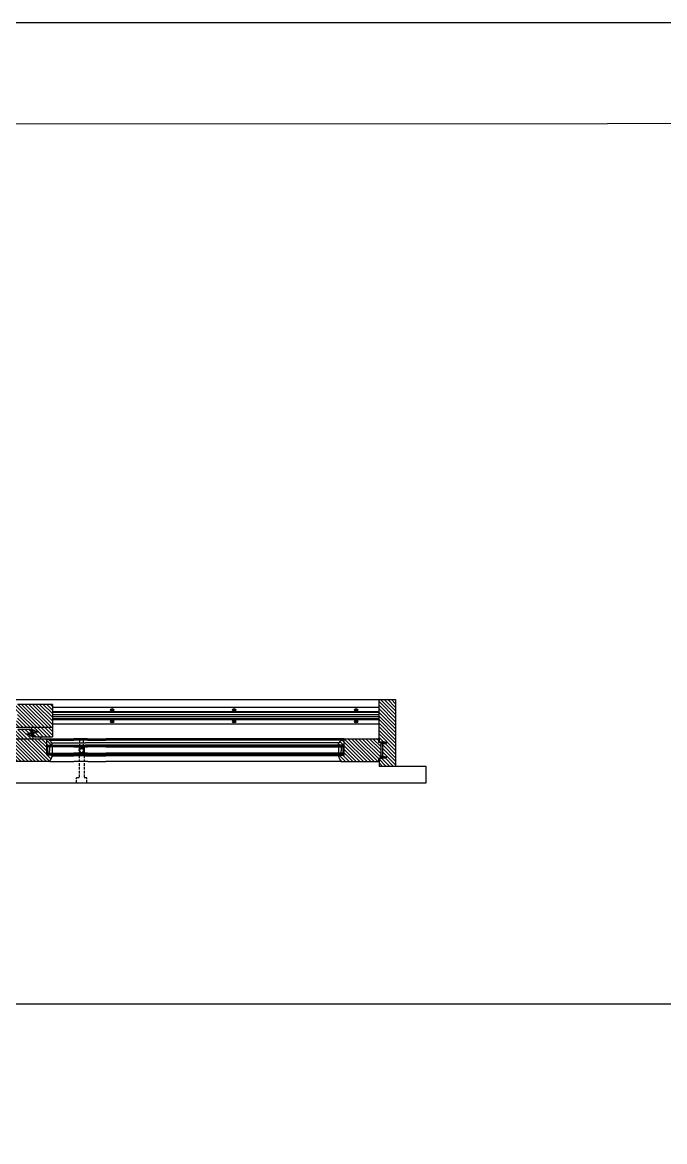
# Model space of a CAD drawing. Header units: inches. Extents: x 1985 to 11287, y 379 to 3234.
# Drawn here: x 8156.9 to 8220.1, y 1843.3 to 1953.3 of the extents above; entities that cross this region are included whole.
import ezdxf

# ---------------------------------------------------------------- set-up
doc = ezdxf.new("R2010")
doc.units = ezdxf.units.IN
doc.header["$MEASUREMENT"] = 0
doc.linetypes.add('HIDDEN', pattern=[0.375, 0.25, -0.125])
for name, color, linetype in [('glass 99', 6, 'CONTINUOUS'), ('glazing tape 99', 7, 'CONTINUOUS'), ('hardware 99', 94, 'CONTINUOUS'), ('hatch 99', 1, 'CONTINUOUS'), ('separation 99', 3, 'CONTINUOUS'), ('weatherstripping 99', 5, 'CONTINUOUS'), ('wood detail 99', 7, 'CONTINUOUS')]:
    doc.layers.add(name, color=color, linetype=linetype)

msp = doc.modelspace()

# ---------------------------------------------------------------- hatches: boundary and pattern name
at = {"layer": 'glazing tape 99'}
h = msp.add_hatch(color=7, dxfattribs=at)
h.paths.add_polyline_path([(8159.85938, 1882.234675), (8159.35938, 1882.234675), (8159.35938, 1882.172175), (8159.85938, 1882.172175)])
h.paths.add_polyline_path([(8159.88288, 1881.297175), (8159.38288, 1881.297175), (8159.38288, 1881.234675), (8159.88288, 1881.234675)])
h = msp.add_hatch(color=7, dxfattribs=at)
h.paths.add_polyline_path([(8188.531379, 1882.234675), (8188.031379, 1882.234675), (8188.031379, 1882.172175), (8188.531379, 1882.172175)])
h.paths.add_polyline_path([(8188.507879, 1881.297175), (8188.007879, 1881.297175), (8188.007879, 1881.234675), (8188.507879, 1881.234675)])
at = {"layer": 'hatch 99'}
h = msp.add_hatch(dxfattribs=at)
h.set_pattern_fill('ANSI31', color=256, scale=2, style=0)
h.set_pattern_definition([(135, (7804.52196, 627.41917), (0.176776695, 0.176776695), [])])
h.paths.add_polyline_path([(8155.90638, 1885.836175, 0.375199902), (8156.06263, 1885.961175, -0.3507810594), (8156.205758, 1886.086175), (8156.21888, 1886.086175), (8156.21888, 1886.148675), (8156.445394, 1886.148675), (8156.445394, 1885.609675), (8155.90638, 1885.609675)], flags=17)
h.paths.add_polyline_path([(8156.445394, 1886.234675), (8159.88288, 1886.234675), (8159.88288, 1883.984675), (8156.123951, 1883.984675), (8155.88288, 1884.547175), (8155.88288, 1884.609675), (8156.445394, 1884.609675)])
h.paths.add_polyline_path([(8157.82038, 1883.797179), (8157.82038, 1883.984675), (8159.88288, 1883.984675), (8159.88288, 1883.047175), (8158.195387, 1883.047175), (8157.82038, 1883.263686), (8157.82038, 1883.313923), (8158.184766, 1883.524301), (8158.46609, 1883.524301), (8158.46609, 1883.586801), (8158.184766, 1883.586801)])
h.paths.add_polyline_path([(8155.88288, 1883.797175), (8156.395233, 1883.797175), (8156.395233, 1883.483569), (8156.489233, 1883.483569), (8156.489233, 1883.797175), (8157.570387, 1883.797175), (8157.94538, 1883.580673), (8157.94538, 1883.530429), (8157.580999, 1883.320054), (8157.29967, 1883.320054), (8157.29967, 1883.257554), (8157.580999, 1883.257554), (8157.94538, 1883.047179), (8157.94538, 1882.859675), (8155.88288, 1882.859675)])
h.paths.add_polyline_path([(8155.88288, 1882.859675), (8159.320366, 1882.859675), (8159.320366, 1881.234675), (8159.88288, 1881.234675), (8159.88288, 1881.172175), (8159.641809, 1880.609675), (8155.88288, 1880.609675)])
h.paths.add_polyline_path([(8159.320366, 1882.773675), (8159.55018, 1882.773675), (8159.55018, 1882.711175), (8159.562443, 1882.711175, -0.3512557705), (8159.702651, 1882.588987, 0.380557848), (8159.85938, 1882.461175), (8159.85938, 1882.234675), (8159.320366, 1882.234675)], flags=17)
h = msp.add_hatch(dxfattribs=at)
h.set_pattern_fill('ANSI31', color=256, scale=2, style=0)
h.set_pattern_definition([(135, (7804.52196, 631.02632), (0.176776695, 0.176776695), [])])
h.paths.add_polyline_path([(8192.007879, 1886.703425), (8193.632879, 1886.703425), (8193.632879, 1880.140925), (8192.007879, 1880.140925), (8192.007879, 1880.8753), (8192.335879, 1880.966175), (8192.606032, 1880.966175), (8192.695379, 1880.966175), (8192.695379, 1881.091175), (8192.335879, 1881.091175), (8192.335879, 1882.378175), (8192.695379, 1882.378175), (8192.695379, 1882.503175), (8192.335879, 1882.503175), (8192.007879, 1882.59405), (8192.007879, 1882.859675)])
h.paths.add_polyline_path([(8188.570393, 1882.859675), (8191.945379, 1882.859675), (8191.945379, 1882.515928), (8192.167379, 1882.453418), (8192.167379, 1881.015933), (8191.945379, 1880.953423), (8191.945379, 1880.609675), (8188.24895, 1880.609675), (8188.007879, 1881.172175), (8188.007879, 1881.234675), (8188.570393, 1881.234675)])
h.paths.add_polyline_path([(8188.031379, 1882.461175, 0.375199902), (8188.187629, 1882.586175, -0.3507810594), (8188.330756, 1882.711175), (8188.343879, 1882.711175), (8188.343879, 1882.773675), (8188.570393, 1882.773675), (8188.570393, 1882.234675), (8188.031379, 1882.234675)], flags=17)

# ---------------------------------------------------------------- linework, layer by layer
at = {"layer": 'glass 99', "color": 6}
for p, q in [((8162.003155, 1882.172175), (8159.35938, 1882.172175)), ((8159.414066, 1881.297175), (8159.414066, 1882.172175)), ((8162.003155, 1882.047175), (8159.414066, 1882.047175)), ((8159.414066, 1881.422175), (8162.003155, 1881.422175)), ((8159.595, 1882.017184), (8159.702782, 1882.047175)), ((8159.595, 1882.017184), (8159.595, 1881.672175)), ((8159.595, 1881.452167), (8159.595, 1881.672175)), ((8159.595, 1881.452167), (8159.702782, 1881.422175)), ((8159.85938, 1882.047175), (8159.85938, 1881.422175)), ((8162.003155, 1882.172175), (8163.335248, 1882.172175)), ((8162.003155, 1882.047175), (8163.335248, 1882.047175)), ((8163.335248, 1881.422175), (8162.003155, 1881.422175)), ((8165.149484, 1882.172175), (8163.335248, 1882.172175)), ((8165.149484, 1882.047175), (8163.335248, 1882.047175)), ((8163.335248, 1881.422175), (8165.149484, 1881.422175)), ((8165.149484, 1882.172175), (8188.531379, 1882.172175)), ((8165.149484, 1882.047175), (8188.476693, 1882.047175)), ((8188.476693, 1881.422175), (8165.149484, 1881.422175)), ((8188.029004, 1882.047175), (8188.029004, 1881.422175)), ((8188.293385, 1882.017184), (8188.185602, 1882.047175)), ((8188.293385, 1881.452167), (8188.185602, 1881.422175)), ((8188.293385, 1882.017184), (8188.293385, 1881.672175)), ((8188.293385, 1881.452167), (8188.293385, 1881.672175)), ((8188.476693, 1881.297175), (8188.476693, 1882.172175)), ((8159.38288, 1881.297175), (8162.003155, 1881.297175)), ((8163.335248, 1881.297175), (8162.003155, 1881.297175)), ((8163.335248, 1881.297175), (8165.149484, 1881.297175)), ((8188.507879, 1881.297175), (8165.149484, 1881.297175))]:
    msp.add_line(p, q, dxfattribs=at)
at = {"layer": 'glazing tape 99', "color": 7}
for p, q in [((8159.35938, 1882.234675), (8159.35938, 1882.172175)), ((8159.85938, 1882.234675), (8159.85938, 1882.172175)), ((8188.031379, 1882.234675), (8188.031379, 1882.172175)), ((8188.531379, 1882.234675), (8188.531379, 1882.172175))]:
    msp.add_line(p, q, dxfattribs=at)
at = {"layer": 'glazing tape 99'}
for p, q in [((8159.35938, 1882.172175), (8159.85938, 1882.172175)), ((8188.031379, 1882.172175), (8188.531379, 1882.172175)), ((8159.38288, 1881.297175), (8159.38288, 1881.234675)), ((8159.88288, 1881.297175), (8159.38288, 1881.297175)), ((8159.88288, 1881.297175), (8159.88288, 1881.234675)), ((8188.007879, 1881.297175), (8188.007879, 1881.234675)), ((8188.007879, 1881.297175), (8188.507879, 1881.297175)), ((8188.507879, 1881.297175), (8188.507879, 1881.234675))]:
    msp.add_line(p, q, dxfattribs=at)
at = {"layer": 'hardware 99'}
for p, q in [((8192.007879, 1885.934675), (8159.88288, 1885.934675)), ((8165.757879, 1885.814675), (8165.757879, 1885.514675)), ((8177.757879, 1885.814675), (8177.757879, 1885.514675)), ((8189.757879, 1885.814675), (8189.757879, 1885.514675)), ((8192.007879, 1885.514675), (8159.88288, 1885.514675)), ((8192.007879, 1885.424675), (8159.88288, 1885.424675)), ((8192.007879, 1885.209675), (8159.88288, 1885.209675)), ((8192.007879, 1885.009675), (8159.88288, 1885.009675)), ((8192.007879, 1884.794675), (8159.88288, 1884.794675)), ((8192.007879, 1884.704675), (8159.88288, 1884.704675)), ((8165.907879, 1885.664675), (8165.607879, 1885.664675)), ((8165.757879, 1884.404675), (8165.757879, 1884.704675)), ((8177.907879, 1885.664675), (8177.607879, 1885.664675)), ((8177.757879, 1884.404675), (8177.757879, 1884.704675)), ((8189.907879, 1885.664675), (8189.607879, 1885.664675)), ((8189.757879, 1884.404675), (8189.757879, 1884.704675)), ((8192.007879, 1884.284675), (8159.88288, 1884.284675)), ((8165.907879, 1884.554675), (8165.607879, 1884.554675)), ((8177.907879, 1884.554675), (8177.607879, 1884.554675)), ((8189.907879, 1884.554675), (8189.607879, 1884.554675))]:
    msp.add_line(p, q, dxfattribs=at)
for centre in [(8165.757879, 1885.664675), (8177.757879, 1885.664675), (8189.757879, 1885.664675), (8165.757879, 1884.554675), (8177.757879, 1884.554675), (8189.757879, 1884.554675)]:
    msp.add_circle(centre, 0.15, dxfattribs=at)
at = {"layer": 'separation 99'}
msp.add_line((7876.573778, 1856.798245), (8395.463335, 1856.798245), dxfattribs=at)
msp.add_lwpolyline([(7701.579679, 1953.271229), (8788.245413, 1953.271229), (8788.245413, 1214.666641), (7701.579679, 1214.666641)], close=True, dxfattribs=at)
at = {"layer": 'separation 99', "color": 3}
msp.add_lwpolyline([(7876.573778, 1943.239155), (8777.601674, 1943.510023), (8777.601674, 1721.669132), (7876.573778, 1721.398264)], close=True, dxfattribs=at)
at = {"layer": 'weatherstripping 99'}
for p, q in [((8158.46609, 1883.555551), (8158.18484, 1883.555551)), ((8157.29967, 1883.288804), (8157.58092, 1883.288804)), ((8192.316705, 1882.503175), (8192.125844, 1882.561367)), ((8192.125844, 1882.561367), (8192.215282, 1882.503175)), ((8192.17305, 1882.451051), (8192.17305, 1882.203175)), ((8192.275935, 1882.440175), (8192.275935, 1882.401906)), ((8192.605935, 1882.503175), (8192.316705, 1882.503175)), ((8192.436348, 1882.440175), (8192.335935, 1882.440175)), ((8192.335935, 1882.440175), (8192.335935, 1882.401906)), ((8192.436348, 1882.440175), (8192.378079, 1882.381906)), ((8192.478774, 1882.440175), (8192.420505, 1882.381906)), ((8192.563508, 1882.440175), (8192.478774, 1882.440175)), ((8192.563508, 1882.440175), (8192.505239, 1882.381906)), ((8192.605935, 1882.440175), (8192.547666, 1882.381906)), ((8192.605935, 1882.503175), (8192.605935, 1882.440175)), ((8192.17305, 1882.203175), (8192.20019, 1882.306686)), ((8192.315935, 1882.381906), (8192.295935, 1882.381906)), ((8192.420505, 1882.381906), (8192.378079, 1882.381906)), ((8192.547666, 1882.381906), (8192.505239, 1882.381906)), ((8192.316802, 1880.966175), (8192.125935, 1880.908009)), ((8192.125935, 1880.908009), (8192.215379, 1880.966175)), ((8192.173148, 1881.0183), (8192.173148, 1881.266175)), ((8192.173148, 1881.266175), (8192.200288, 1881.162665)), ((8192.276032, 1881.029175), (8192.276032, 1881.067444)), ((8192.316032, 1881.087444), (8192.296032, 1881.087444)), ((8192.606032, 1880.966175), (8192.316802, 1880.966175)), ((8192.336032, 1881.029175), (8192.336032, 1881.067444)), ((8192.436445, 1881.029175), (8192.336032, 1881.029175)), ((8192.436445, 1881.029175), (8192.378176, 1881.087444)), ((8192.420603, 1881.087444), (8192.378176, 1881.087444)), ((8192.478872, 1881.029175), (8192.420603, 1881.087444)), ((8192.563606, 1881.029175), (8192.478872, 1881.029175)), ((8192.563606, 1881.029175), (8192.505337, 1881.087444)), ((8192.547763, 1881.087444), (8192.505337, 1881.087444)), ((8192.606032, 1881.029175), (8192.547763, 1881.087444)), ((8192.606032, 1880.966175), (8192.606032, 1881.029175))]:
    msp.add_line(p, q, dxfattribs=at)
for centre, radius, start, end in [((8158.197978, 1883.555551), 0.25, 150.08871422, 209.91128578), ((8158.035453, 1883.64905), 0.0625, 85.80195244, 150.08871422), ((8158.02859, 1883.555551), 0.15625, 274.19804756, 85.80195244), ((8157.73717, 1883.288804), 0.15625, 94.19804756, 265.80195244), ((8157.730307, 1883.382303), 0.0625, 29.91128578, 94.19804756), ((8157.730307, 1883.195306), 0.0625, 265.80195244, 330.08871422), ((8157.567782, 1883.288804), 0.25, 330.08871422, 29.91128578), ((8158.035453, 1883.462053), 0.0625, 209.91128578, 274.19804756), ((8192.230599, 1882.447595), 0.057652, 105.40721178, 176.56354738), ((8192.399199, 1882.281999), 0.200534, 127.92856287, 172.92856287), ((8192.295935, 1882.401906), 0.02, 180, 270), ((8192.315935, 1882.401906), 0.02, 270, 360), ((8192.230696, 1881.021756), 0.057652, 183.43645262, 254.59278822), ((8192.399296, 1881.187352), 0.200534, 187.07143713, 232.07143713), ((8192.296032, 1881.067444), 0.02, 90, 180), ((8192.316032, 1881.067444), 0.02, 0, 90)]:
    msp.add_arc(centre, radius, start, end, dxfattribs=at)
at = {"layer": 'wood detail 99'}
for p, q in [((8123.757881, 1886.703425), (8192.007879, 1886.703425)), ((8159.88288, 1886.234675), (8156.445394, 1886.234675)), ((8159.88288, 1886.234675), (8159.88288, 1883.984675)), ((8157.94538, 1883.580673), (8157.570387, 1883.797175)), ((8157.82038, 1883.797179), (8157.82038, 1883.984675)), ((8158.238893, 1883.555551), (8157.82038, 1883.797179)), ((8158.238893, 1883.555551), (8157.82038, 1883.313923)), ((8158.238893, 1883.555551), (8157.82038, 1883.313923)), ((8157.882881, 1883.616757), (8157.882881, 1883.761094)), ((8157.94538, 1883.530429), (8157.94538, 1883.580673)), ((8157.94538, 1883.530429), (8157.94538, 1883.580673)), ((8157.94538, 1883.530432), (8157.94538, 1883.58067)), ((8158.46609, 1883.586801), (8158.46609, 1883.524301)), ((8159.88288, 1883.984675), (8159.88288, 1883.047175)), ((8157.29967, 1883.257554), (8157.29967, 1883.320054)), ((8157.94538, 1883.530429), (8157.526873, 1883.288804)), ((8157.526873, 1883.288804), (8157.94538, 1883.047179)), ((8157.94538, 1883.530429), (8157.580999, 1883.320054)), ((8157.580999, 1883.257554), (8157.94538, 1883.047179)), ((8157.82038, 1883.313923), (8157.82038, 1883.263686)), ((8157.82038, 1883.313923), (8157.82038, 1883.263686)), ((8157.82038, 1883.263686), (8158.195387, 1883.047175)), ((8157.82038, 1883.263686), (8158.195387, 1883.047175)), ((8157.94538, 1883.047179), (8157.94538, 1882.859675)), ((8158.757881, 1882.859675), (8158.757881, 1883.047175)), ((8159.320366, 1882.859675), (8162.003155, 1882.859675)), ((8159.55018, 1882.773675), (8162.003155, 1882.773675)), ((8159.55018, 1882.711175), (8162.003155, 1882.711175)), ((8159.85938, 1882.461175), (8162.003155, 1882.461175)), ((8163.335248, 1882.859675), (8162.003155, 1882.859675)), ((8163.362034, 1882.773675), (8162.003155, 1882.773675)), ((8163.362034, 1882.711175), (8162.003155, 1882.711175)), ((8162.003155, 1882.461175), (8163.138819, 1882.461175)), ((8165.149484, 1882.461175), (8163.138819, 1882.461175)), ((8163.335248, 1882.859675), (8165.149484, 1882.859675)), ((8163.362034, 1882.773675), (8165.149484, 1882.773675)), ((8163.362034, 1882.711175), (8165.149484, 1882.711175)), ((8188.570393, 1882.859675), (8165.149484, 1882.859675)), ((8188.343879, 1882.773675), (8165.149484, 1882.773675)), ((8188.343879, 1882.711175), (8165.149484, 1882.711175)), ((8188.031379, 1882.461175), (8165.149484, 1882.461175)), ((8188.570393, 1882.859675), (8191.945379, 1882.859675)), ((8191.945379, 1882.859675), (8191.945379, 1882.515928)), ((8191.945379, 1882.515928), (8192.167379, 1882.453418)), ((8192.007879, 1882.859675), (8192.007879, 1882.59405)), ((8192.007879, 1882.59405), (8192.335879, 1882.503175)), ((8192.167379, 1882.453418), (8192.167379, 1881.015933)), ((8192.335879, 1882.503175), (8192.695379, 1882.503175)), ((8192.695379, 1882.503175), (8192.695379, 1882.378175)), ((8159.85938, 1882.234675), (8162.003155, 1882.234675)), ((8162.003155, 1882.234675), (8163.138819, 1882.234675)), ((8165.149484, 1882.234675), (8163.138819, 1882.234675)), ((8188.031379, 1882.234675), (8165.149484, 1882.234675)), ((8192.167379, 1882.180944), (8192.167379, 1882.280694)), ((8192.335879, 1882.378175), (8192.335879, 1881.091175)), ((8192.335879, 1882.378175), (8192.695379, 1882.378175)), ((8159.88288, 1881.234675), (8159.320366, 1881.234675)), ((8159.641809, 1880.609675), (8162.003155, 1880.609675)), ((8162.003155, 1881.234675), (8159.88288, 1881.234675)), ((8159.88288, 1881.172175), (8159.88288, 1881.234675)), ((8162.003155, 1881.234675), (8163.138819, 1881.234675)), ((8163.379891, 1880.609675), (8162.003155, 1880.609675)), ((8165.149484, 1881.234675), (8163.138819, 1881.234675)), ((8163.379891, 1880.609675), (8165.149484, 1880.609675)), ((8165.149484, 1881.234675), (8188.007879, 1881.234675)), ((8188.24895, 1880.609675), (8165.149484, 1880.609675)), ((8188.007879, 1881.172175), (8188.007879, 1881.234675)), ((8188.007879, 1881.234675), (8188.570393, 1881.234675)), ((8191.945379, 1880.953423), (8192.167379, 1881.015933)), ((8191.945379, 1880.953423), (8191.945379, 1880.609675)), ((8192.007879, 1880.8753), (8192.335879, 1880.966175)), ((8192.007879, 1880.8753), (8192.007879, 1880.140925)), ((8192.335879, 1881.091175), (8192.695379, 1881.091175)), ((8192.335879, 1880.966175), (8192.695379, 1880.966175)), ((8192.695379, 1881.091175), (8192.695379, 1880.966175)), ((8193.632879, 1880.140925), (8192.007879, 1880.140925)), ((8193.632879, 1880.140925), (8193.632879, 1880.140925)), ((8196.632879, 1880.140925), (8193.632879, 1880.140925)), ((8196.632879, 1878.515925), (8196.632879, 1880.140925)), ((8083.070383, 1878.515925), (8196.632879, 1878.515925))]:
    msp.add_line(p, q, dxfattribs=at)
at = {"layer": 'wood detail 99', "color": 0}
for p, q in [((8192.007879, 1882.59405), (8192.007879, 1886.703425)), ((8192.007879, 1886.703425), (8193.632879, 1886.703425)), ((8193.632879, 1886.703425), (8193.632879, 1880.140925)), ((8193.632879, 1886.234675), (8193.632879, 1884.422175)), ((8193.632879, 1886.234675), (8193.632879, 1884.422175)), ((8193.632879, 1885.297175), (8193.632879, 1884.422175)), ((8193.632879, 1885.297175), (8193.632879, 1884.422175)), ((8156.123951, 1883.984675), (8159.88288, 1883.984675)), ((8156.123951, 1883.984675), (8159.88288, 1883.984675)), ((8156.489233, 1883.797175), (8157.570387, 1883.797175)), ((8155.88288, 1882.859675), (8159.320366, 1882.859675)), ((8155.88288, 1882.859675), (8159.320366, 1882.859675)), ((8158.195387, 1883.047175), (8159.88288, 1883.047175)), ((8159.641809, 1880.609675), (8155.88288, 1880.609675)), ((8188.24895, 1880.609675), (8191.945379, 1880.609675))]:
    msp.add_line(p, q, dxfattribs=at)
at = {"layer": 'wood detail 99', "color": 7}
for p, q in [((8158.184761, 1883.586801), (8158.46609, 1883.586801)), ((8157.580999, 1883.320054), (8157.29967, 1883.320054)), ((8157.580999, 1883.257554), (8157.29967, 1883.257554)), ((8158.18476, 1883.524301), (8158.46609, 1883.524301)), ((8159.320366, 1881.234675), (8159.320366, 1882.859675)), ((8159.55018, 1882.773675), (8159.320366, 1882.773675)), ((8159.55018, 1882.711175), (8159.55018, 1882.773675)), ((8159.85938, 1882.234675), (8159.85938, 1882.461175)), ((8188.031379, 1882.234675), (8188.031379, 1882.461175)), ((8188.343879, 1882.711175), (8188.343879, 1882.773675)), ((8188.343879, 1882.773675), (8188.570393, 1882.773675)), ((8188.570393, 1881.234675), (8188.570393, 1882.859675)), ((8159.320366, 1882.234675), (8159.85938, 1882.234675)), ((8188.570393, 1882.234675), (8188.031379, 1882.234675)), ((8159.641809, 1880.609675), (8159.88288, 1881.172175)), ((8159.88288, 1881.172175), (8162.003155, 1881.172175)), ((8163.138819, 1881.172175), (8162.003155, 1881.172175)), ((8163.138819, 1881.172175), (8165.149484, 1881.172175)), ((8188.007879, 1881.172175), (8165.149484, 1881.172175)), ((8188.24895, 1880.609675), (8188.007879, 1881.172175))]:
    msp.add_line(p, q, dxfattribs=at)
at = {"layer": 'wood detail 99', "color": 1, "linetype": 'HIDDEN'}
for p, q in [((8162.570381, 1881.703425), (8162.570381, 1882.734675)), ((8162.945381, 1881.703425), (8162.945381, 1882.734675)), ((8163.007881, 1881.953425), (8162.507881, 1881.953425)), ((8162.507881, 1881.953425), (8162.507881, 1879.015925)), ((8163.007881, 1881.953425), (8163.007881, 1879.015925)), ((8162.507881, 1879.015925), (8162.257881, 1879.015925)), ((8162.257881, 1878.515925), (8162.257881, 1879.015925)), ((8163.257881, 1879.015925), (8163.007881, 1879.015925)), ((8163.257881, 1878.515925), (8163.257881, 1879.015925))]:
    msp.add_line(p, q, dxfattribs=at)
for radius in [0.25, 0.1875]:
    msp.add_circle((8162.757881, 1881.703425), radius, dxfattribs=at)
at = {"layer": 'wood detail 99', "color": 7}
for centre, radius, start, end in [((8159.556311, 1882.562603), 0.148699, 9.12122648, 92.36322607), ((8159.852819, 1882.61313), 0.152097, 190.2080197, 272.47236379), ((8188.03794, 1882.61313), 0.152097, 267.52763621, 349.7919803), ((8188.337317, 1882.55922), 0.152097, 87.52763621, 169.79198029)]:
    msp.add_arc(centre, radius, start, end, dxfattribs=at)

doc.saveas('drawing.dxf')
